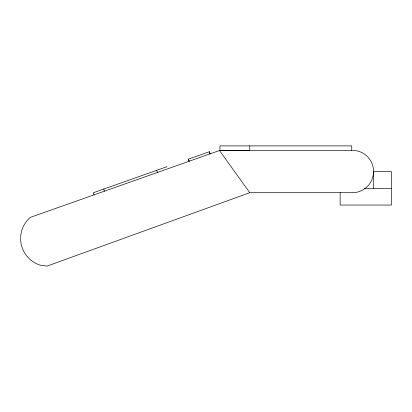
<?xml version="1.0" encoding="UTF-8"?>
<svg xmlns="http://www.w3.org/2000/svg" width="412" height="412" viewBox="0 0 412 412"><rect width="100%" height="100%" fill="white"/><g stroke="black" fill="none" stroke-linecap="round" stroke-linejoin="round"><path stroke-width="0.62" d="M340.127 192.641L340.127 205.047L391.4 205.047L391.4 171.603L373.566 171.603A21.177 21.177 0 0 1 352.306 192.703L249.76 192.703L46.999 266.111L40.561 265.246A27.867 27.867 0 0 1 30.323 217.376L219.957 150.349L352.466 150.349A21.177 21.177 0 0 1 373.566 171.603L373.566 188.325M166.999 166.7L93.246 192.77L93.987 194.871M364.563 188.325L391.4 188.325M249.76 192.703L219.488 150.514L249.76 150.349L249.76 145.889M210.125 153.82L209.384 151.719L188.387 159.14L189.129 161.241M209.337 151.734L210.079 153.836M188.433 159.125L189.175 161.226M156.694 170.341L157.435 172.443M103.757 189.057L104.499 191.158M351.75 150.349L351.75 145.889L219.957 145.889L219.957 150.349"/></g></svg>
